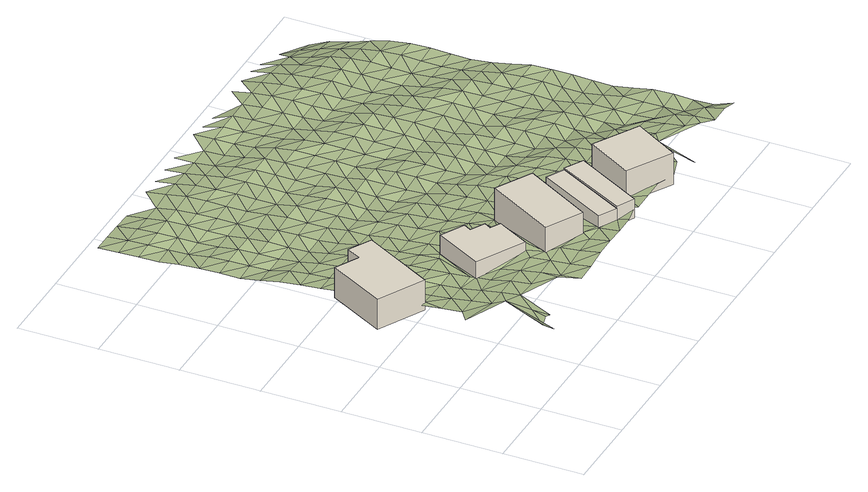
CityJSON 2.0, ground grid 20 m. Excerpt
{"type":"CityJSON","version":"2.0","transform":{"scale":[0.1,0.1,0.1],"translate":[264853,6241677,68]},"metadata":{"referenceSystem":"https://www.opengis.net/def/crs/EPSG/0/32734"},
"CityObjects":{
"building1":{"type":"Building","attributes":{"address":"64 Selbourne Road University Estate Cape Town","building":"house","building:levels":"2","footprint":{"type":"Polygon"},"plus_code":"C6X6X5XP+X8R","ground_height":78.9,"building_height":6.9,"roof_height":85.8},"geometry":[{"type":"Solid","lod":"1","boundaries":[[[[0,1,2,3]],[[1,4,5,2]],[[4,6,7,5]],[[6,8,9,7]],[[8,10,11,9]],[[10,0,3,11]],[[3,2,5,7,9,11]],[[10,8,6,4,1,0]]]]}]},
"building2":{"type":"Building","attributes":{"address":"68 Selbourne Road University Estate Cape Town","building":"house","building:levels":"1","footprint":{"type":"Polygon"},"plus_code":"C7X9X8X5+X6X","ground_height":80.1,"building_height":4.1,"roof_height":84.2},"geometry":[{"type":"Solid","lod":"1","boundaries":[[[[12,13,14,15]],[[13,16,17,14]],[[16,18,19,17]],[[18,20,21,19]],[[20,22,23,21]],[[22,24,25,23]],[[24,26,27,25]],[[26,12,15,27]],[[15,14,17,19,21,23,25,27]],[[26,24,22,20,18,16,13,12]]]]}]},
"building3":{"type":"Building","attributes":{"address":"70 Selbourne Road University Estate Cape Town","building":"house","building:levels":"2","footprint":{"type":"Polygon"},"plus_code":"C8X3X2X7+X9V","ground_height":82.2,"building_height":6.9,"roof_height":89.1},"geometry":[{"type":"Solid","lod":"1","boundaries":[[[[28,29,30,31]],[[29,32,33,30]],[[32,34,35,33]],[[34,28,31,35]],[[31,30,33,35]],[[34,32,29,28]]]]}]},
"building4":{"type":"Building","attributes":{"address":"72 Selbourne Road University Estate Cape Town","building":"house","building:levels":"1","footprint":{"type":"Polygon"},"plus_code":"C8XHX5XM+XGR","ground_height":82.5,"building_height":4.1,"roof_height":86.6},"geometry":[{"type":"Solid","lod":"1","boundaries":[[[[36,37,38,39]],[[37,40,41,38]],[[40,42,43,41]],[[42,36,39,43]],[[39,38,41,43]],[[42,40,37,36]]]]}]},
"building5":{"type":"Building","attributes":{"address":"72A Selbourne Road University Estate Cape Town","building":"house","building:levels":"1","footprint":{"type":"Polygon"},"plus_code":"C8XQXMXV+XPW","ground_height":83,"building_height":4.1,"roof_height":87.1},"geometry":[{"type":"Solid","lod":"1","boundaries":[[[[44,45,43,46,47,39]],[[45,48,49,46,43]],[[48,50,51,49]],[[50,44,39,47,51]],[[47,46,49,51]],[[50,48,45,44]]]]}]},
"building6":{"type":"Building","attributes":{"address":"74 Selbourne Road University Estate Cape Town","building":"house","building:levels":"2","footprint":{"type":"Polygon"},"plus_code":"C9X8X2X3+XPX","ground_height":84.4,"building_height":6.9,"roof_height":91.3},"geometry":[{"type":"Solid","lod":"1","boundaries":[[[[52,53,54,55]],[[53,56,57,54]],[[56,58,59,57]],[[58,52,55,59]],[[55,54,57,59]],[[58,56,53,52]]]]}]},
"terrain1":{"type":"TINRelief","geometry":[{"type":"CompositeSurface","lod":"1","boundaries":[[[60,61,62]],[[60,63,64]],[[65,64,63]],[[64,61,60]],[[66,67,68]],[[61,66,68]],[[65,69,64]],[[70,71,67]],[[66,72,67]],[[73,71,74]],[[70,67,72]],[[64,69,61]],[[74,71,70]],[[75,66,61]],[[76,72,66]],[[74,70,77]],[[75,61,69]],[[78,74,77]],[[66,75,76]],[[72,79,70]],[[79,72,76]],[[80,81,82]],[[77,70,83]],[[69,84,75]],[[78,77,83]],[[83,70,79]],[[85,74,78]],[[84,76,75]],[[86,84,69]],[[87,86,69]],[[88,89,81]],[[90,81,80]],[[83,91,78]],[[81,90,88]],[[92,79,76]],[[93,94,89]],[[95,76,84]],[[78,91,96]],[[90,80,88]],[[89,88,93]],[[92,76,95]],[[85,6,74]],[[97,83,79]],[[78,96,85]],[[98,86,87]],[[99,94,100]],[[101,84,86]],[[102,103,87]],[[104,79,92]],[[105,94,93]],[[83,97,91]],[[97,79,104]],[[99,100,106]],[[84,101,95]],[[87,103,98]],[[105,100,94]],[[101,86,98]],[[102,107,103]],[[108,96,91]],[[93,88,109]],[[95,110,92]],[[106,111,112]],[[91,97,108]],[[105,93,109]],[[113,88,6]],[[111,106,100]],[[101,110,95]],[[113,109,88]],[[98,103,114]],[[103,107,115]],[[112,116,117]],[[96,118,85]],[[96,108,119]],[[98,114,101]],[[116,112,111]],[[115,114,103]],[[120,100,105]],[[97,104,121]],[[12,104,92]],[[109,122,105]],[[96,119,118]],[[85,118,6]],[[123,117,124]],[[100,120,111]],[[108,97,121]],[[125,110,101]],[[124,117,116]],[[120,105,122]],[[126,113,6]],[[127,92,110]],[[109,113,126]],[[128,115,107]],[[125,101,114]],[[119,108,121]],[[126,6,118]],[[123,129,130]],[[131,116,111]],[[123,124,132]],[[121,104,12]],[[133,122,109]],[[131,111,120]],[[118,119,134]],[[114,115,135]],[[127,110,125]],[[123,132,129]],[[109,126,133]],[[136,115,128]],[[137,130,138]],[[114,139,125]],[[119,121,134]],[[116,140,124]],[[116,131,141]],[[136,135,115]],[[137,138,142]],[[120,122,143]],[[130,129,138]],[[122,133,144]],[[139,114,135]],[[132,124,140]],[[127,125,139]],[[118,145,126]],[[116,141,140]],[[118,134,146]],[[121,12,134]],[[143,122,144]],[[142,147,148]],[[131,120,149]],[[136,128,150]],[[118,146,145]],[[129,132,151]],[[133,126,152]],[[138,147,142]],[[141,131,149]],[[149,120,143]],[[132,140,151]],[[127,139,153]],[[154,148,155]],[[144,133,152]],[[136,156,135]],[[134,12,157]],[[152,126,145]],[[157,146,134]],[[147,155,148]],[[150,156,136]],[[139,135,158]],[[159,138,129]],[[129,151,160]],[[161,157,12]],[[161,12,162]],[[140,141,163]],[[149,164,141]],[[159,147,138]],[[165,143,144]],[[155,166,154]],[[129,160,159]],[[152,167,144]],[[168,127,153]],[[145,146,169]],[[158,135,156]],[[141,164,163]],[[170,146,157]],[[151,140,171]],[[165,144,167]],[[147,172,155]],[[173,149,143]],[[146,170,169]],[[162,174,175]],[[171,160,151]],[[176,152,145]],[[156,150,177]],[[161,162,178]],[[171,140,163]],[[172,147,159]],[[179,175,174]],[[29,153,139]],[[180,157,161]],[[173,143,165]],[[181,168,179]],[[182,164,149]],[[176,145,169]],[[150,183,177]],[[178,162,175]],[[156,177,158]],[[155,184,166]],[[185,167,152]],[[157,180,170]],[[155,172,186]],[[180,161,178]],[[160,187,159]],[[188,160,171]],[[149,173,182]],[[164,189,163]],[[155,186,184]],[[152,176,185]],[[190,175,179]],[[153,29,168]],[[191,165,167]],[[190,179,168]],[[160,188,187]],[[158,177,192]],[[172,159,193]],[[194,169,170]],[[164,182,189]],[[180,195,170]],[[192,196,158]],[[197,171,163]],[[173,165,191]],[[178,175,198]],[[191,167,185]],[[193,186,172]],[[176,169,194]],[[159,187,193]],[[170,195,194]],[[177,183,199]],[[171,197,188]],[[178,198,180]],[[197,163,189]],[[190,198,175]],[[192,177,199]],[[182,173,200]],[[190,168,29]],[[201,199,183]],[[184,186,202]],[[185,176,203]],[[173,191,200]],[[187,188,204]],[[205,195,180]],[[186,193,202]],[[176,194,203]],[[158,196,206]],[[188,197,204]],[[205,180,198]],[[196,192,207]],[[189,182,208]],[[198,190,29]],[[200,209,182]],[[191,185,210]],[[184,202,211]],[[203,212,185]],[[213,193,187]],[[197,189,208]],[[195,214,194]],[[187,204,215]],[[182,209,208]],[[195,205,216]],[[210,200,191]],[[210,185,212]],[[201,217,199]],[[214,203,194]],[[187,215,213]],[[195,216,214]],[[218,198,29]],[[202,193,219]],[[198,218,205]],[[207,206,196]],[[206,220,158]],[[204,197,221]],[[208,222,197]],[[223,218,29]],[[219,211,202]],[[200,224,209]],[[193,213,219]],[[200,210,225]],[[221,215,204]],[[212,203,226]],[[221,197,222]],[[203,214,227]],[[37,207,192]],[[216,205,228]],[[220,223,29]],[[200,225,224]],[[205,218,229]],[[230,208,209]],[[203,227,226]],[[210,212,231]],[[205,229,228]],[[230,222,208]],[[213,215,232]],[[214,216,233]],[[209,224,230]],[[234,215,221]],[[235,236,217]],[[225,210,231]],[[218,223,237]],[[231,212,226]],[[227,214,233]],[[238,223,220]],[[215,234,232]],[[216,228,233]],[[37,206,207]],[[239,219,213]],[[237,229,218]],[[237,223,238]],[[240,221,222]],[[224,225,241]],[[235,242,236]],[[222,230,243]],[[232,239,213]],[[225,231,241]],[[206,37,220]],[[244,217,236]],[[221,240,234]],[[226,227,245]],[[246,228,229]],[[240,222,243]],[[233,247,227]],[[229,237,246]],[[224,248,230]],[[219,239,249]],[[224,241,250]],[[227,247,245]],[[238,220,251]],[[234,252,232]],[[253,231,226]],[[220,37,254]],[[228,255,233]],[[234,240,252]],[[224,250,248]],[[246,256,228]],[[236,242,257]],[[243,230,258]],[[259,237,238]],[[220,254,251]],[[253,226,245]],[[241,231,260]],[[233,255,247]],[[217,244,261]],[[228,256,255]],[[239,232,262]],[[252,263,232]],[[230,248,258]],[[259,238,251]],[[240,243,264]],[[260,250,241]],[[265,246,237]],[[260,231,253]],[[249,239,262]],[[266,245,247]],[[262,232,263]],[[37,267,254]],[[53,244,236]],[[264,252,240]],[[264,243,258]],[[255,266,247]],[[237,259,265]],[[268,236,257]],[[248,250,269]],[[270,256,246]],[[267,37,44]],[[271,251,254]],[[250,260,269]],[[253,245,272]],[[266,273,245]],[[246,265,270]],[[263,252,274]],[[256,275,255]],[[44,276,267]],[[252,264,277]],[[271,254,267]],[[278,258,248]],[[259,251,279]],[[272,245,273]],[[248,269,280]],[[276,44,261]],[[281,260,253]],[[252,277,274]],[[256,270,275]],[[53,261,244]],[[262,263,282]],[[283,266,255]],[[265,259,279]],[[248,280,278]],[[271,279,251]],[[264,258,284]],[[276,285,267]],[[281,253,272]],[[282,286,262]],[[269,260,287]],[[276,261,285]],[[282,263,274]],[[283,255,275]],[[277,264,284]],[[288,273,266]],[[270,265,289]],[[284,258,278]],[[287,280,269]],[[267,290,271]],[[260,281,287]],[[279,289,265]],[[261,53,285]],[[266,283,288]],[[285,290,267]],[[291,272,273]],[[270,292,275]],[[274,277,293]],[[271,294,279]],[[284,295,277]],[[289,292,270]],[[280,296,278]],[[297,280,287]],[[291,273,288]],[[294,271,290]],[[281,272,298]],[[283,275,299]],[[285,53,300]],[[277,295,293]],[[282,274,301]],[[279,302,289]],[[280,297,296]],[[292,299,275]],[[303,284,278]],[[298,272,291]],[[294,302,279]],[[304,268,305]],[[300,53,306]],[[307,282,301]],[[308,287,281]],[[288,283,309]],[[290,285,310]],[[301,274,293]],[[284,303,295]],[[303,278,296]],[[299,309,283]],[[311,306,53]],[[287,308,297]],[[292,289,312]],[[290,310,294]],[[268,304,311]],[[308,281,298]],[[289,302,313]],[[285,300,310]],[[288,314,291]],[[315,293,295]],[[309,314,288]],[[289,313,312]],[[297,316,296]],[[299,292,317]],[[318,302,294]],[[303,315,295]],[[298,291,319]],[[308,316,297]],[[318,294,310]],[[306,320,300]],[[314,319,291]],[[292,312,317]],[[321,301,293]],[[309,299,322]],[[323,304,305]],[[311,324,306]],[[315,325,293]],[[303,296,326]],[[308,298,327]],[[313,302,328]],[[329,296,316]],[[302,318,330]],[[306,324,320]],[[301,321,331]],[[300,332,310]],[[321,293,325]],[[319,327,298]],[[299,317,322]],[[323,311,304]],[[314,309,333]],[[326,296,329]],[[302,330,328]],[[334,315,303]],[[316,308,335]],[[312,313,336]],[[300,320,332]],[[314,333,319]],[[318,310,337]],[[338,339,323]],[[309,322,333]],[[327,335,308]],[[334,303,326]],[[313,328,336]],[[311,340,324]],[[341,325,315]],[[329,316,342]],[[317,312,343]],[[330,318,337]],[[311,323,344]],[[337,310,332]],[[345,327,319]],[[335,342,316]],[[320,324,346]],[[340,311,344]],[[315,334,341]],[[345,319,333]],[[312,336,343]],[[321,325,347]],[[326,329,348]],[[322,317,349]],[[350,328,330]],[[344,323,339]],[[342,348,329]],[[324,340,346]],[[330,337,350]],[[335,327,351]],[[332,320,352]],[[347,325,341]],[[327,345,353]],[[317,343,349]],[[334,326,354]],[[322,355,333]],[[356,336,328]],[[335,351,342]],[[327,353,351]],[[348,354,326]],[[320,346,352]],[[328,350,356]],[[357,337,332]],[[358,340,344]],[[344,339,358]],[[359,321,347]],[[322,349,355]],[[341,334,360]],[[345,333,361]],[[362,343,336]],[[354,360,334]],[[357,332,352]],[[356,363,336]],[[342,364,348]],[[353,345,361]],[[365,350,337]],[[342,351,366]],[[361,333,355]],[[347,341,367]],[[340,368,346]],[[336,363,362]],[[340,358,369]],[[370,349,343]],[[342,366,364]],[[360,367,341]],[[365,337,357]],[[358,339,371]],[[354,348,372]],[[373,356,350]],[[340,369,368]],[[359,347,374]],[[353,375,351]],[[346,376,352]],[[361,377,353]],[[343,362,370]],[[354,372,360]],[[355,349,378]],[[348,364,372]],[[367,374,347]],[[373,350,365]],[[375,366,351]],[[379,363,356]],[[380,371,339]],[[353,377,375]],[[346,368,376]],[[357,352,381]],[[369,358,382]],[[349,370,378]],[[383,367,360]],[[384,361,355]],[[356,373,379]],[[358,371,382]],[[364,366,385]],[[363,386,362]],[[383,360,372]],[[381,352,376]],[[387,365,357]],[[369,388,368]],[[366,375,385]],[[384,355,378]],[[389,377,361]],[[363,379,386]],[[382,388,369]],[[374,367,390]],[[362,391,370]],[[373,365,387]],[[367,383,392]],[[387,357,381]],[[364,393,372]],[[364,385,394]],[[361,384,389]],[[374,390,395]],[[375,377,396]],[[376,368,397]],[[380,398,371]],[[367,392,390]],[[362,386,391]],[[388,399,368]],[[378,370,400]],[[379,373,401]],[[402,382,371]],[[364,394,393]],[[383,372,403]],[[377,389,396]],[[373,387,401]],[[368,399,397]],[[398,380,404]],[[384,378,400]],[[385,375,405]],[[382,402,388]],[[406,381,376]],[[370,391,400]],[[402,371,398]],[[392,383,403]],[[403,372,393]],[[405,394,385]],[[386,379,407]],[[375,396,405]],[[401,408,379]],[[406,376,397]],[[389,384,409]],[[410,399,388]],[[387,381,411]],[[384,400,409]],[[379,408,407]],[[410,388,402]],[[392,412,390]],[[391,386,413]],[[411,401,387]],[[414,398,404]],[[403,415,392]],[[406,411,381]],[[393,394,416]],[[417,394,405]],[[412,418,390]],[[389,419,396]],[[420,397,399]],[[392,415,412]],[[409,421,389]],[[386,407,413]],[[399,410,422]],[[404,423,414]],[[391,424,400]],[[425,408,401]],[[402,398,426]],[[394,417,416]],[[427,403,393]],[[397,420,406]],[[389,421,419]],[[399,422,420]],[[425,401,411]],[[428,405,396]],[[424,409,400]],[[391,413,424]],[[414,426,398]],[[429,407,408]],[[410,402,430]],[[427,393,416]],[[405,428,417]],[[431,415,403]],[[428,396,419]],[[429,408,425]],[[432,411,406]],[[422,410,430]],[[420,433,406]],[[430,402,426]],[[409,434,421]],[[435,413,407]],[[414,423,436]],[[403,427,431]],[[409,424,437]],[[412,415,438]],[[432,406,433]],[[429,435,407]],[[416,417,439]],[[440,425,411]],[[420,422,441]],[[428,442,417]],[[409,437,434]],[[419,421,443]],[[415,431,438]],[[422,430,441]],[[427,416,439]],[[413,444,424]],[[445,426,414]],[[417,442,439]],[[435,446,413]],[[432,440,411]],[[436,447,414]],[[419,443,428]],[[429,425,448]],[[421,434,443]],[[437,424,444]],[[433,420,449]],[[412,438,450]],[[413,446,444]],[[420,441,451]],[[445,414,447]],[[431,427,452]],[[429,448,435]],[[453,430,426]],[[440,448,425]],[[454,442,428]],[[427,439,452]],[[420,451,449]],[[434,437,455]],[[432,433,456]],[[454,428,443]],[[453,426,445]],[[457,446,435]],[[441,430,458]],[[437,444,455]],[[431,459,438]],[[452,460,431]],[[457,435,448]],[[456,433,449]],[[442,461,439]],[[440,432,462]],[[451,441,458]],[[442,454,463]],[[458,430,453]],[[443,434,464]],[[431,460,459]],[[434,455,465]],[[461,452,439]],[[444,446,466]],[[442,463,461]],[[446,457,467]],[[462,432,456]],[[443,464,454]],[[468,448,440]],[[434,465,464]],[[449,451,469]],[[470,438,459]],[[446,467,466]],[[458,471,451]],[[455,444,472]],[[448,468,457]],[[468,440,462]],[[452,473,460]],[[452,461,474]],[[451,471,469]],[[472,465,455]],[[463,454,475]],[[476,456,449]],[[472,444,466]],[[454,464,477]],[[452,474,473]],[[459,460,478]],[[467,457,479]],[[454,477,475]],[[457,468,480]],[[476,449,469]],[[463,481,461]],[[482,462,456]],[[459,478,470]],[[483,464,465]],[[460,473,478]],[[484,465,472]],[[457,480,479]],[[474,461,481]],[[467,485,466]],[[463,475,481]],[[482,456,476]],[[483,477,464]],[[468,462,486]],[[465,484,483]],[[467,479,485]],[[473,474,487]],[[488,472,466]],[[486,480,468]],[[486,462,482]],[[489,475,477]],[[474,481,487]],[[472,488,484]],[[483,489,477]],[[488,466,485]],[[490,479,480]],[[478,473,491]],[[473,487,492]],[[480,486,490]],[[481,475,493]],[[484,494,483]],[[489,495,475]],[[478,491,496]],[[473,492,491]],[[488,494,484]],[[485,479,497]],[[475,495,493]],[[490,498,479]],[[487,481,499]],[[500,489,483]],[[488,485,497]],[[483,494,501]],[[479,498,497]],[[499,492,487]],[[499,481,493]],[[500,483,501]],[[502,495,489]],[[488,503,494]],[[488,497,503]],[[491,492,504]],[[505,492,499]],[[489,500,502]],[[495,506,493]],[[501,494,507]],[[504,508,491]],[[492,505,504]],[[503,507,494]],[[495,502,506]],[[509,499,493]],[[500,501,510]],[[507,510,501]],[[499,509,505]],[[509,493,506]],[[502,500,511]],[[510,511,500]],[[505,512,504]],[[509,512,505]],[[506,502,513]],[[511,514,502]],[[509,506,513]],[[504,512,515]],[[502,514,513]],[[516,504,515]],[[509,517,512]],[[509,513,517]],[[515,512,518]],[[517,518,512]],[[516,515,519]],[[518,519,515]]]}]}
},
"vertices":[
[83,550,98],[6,408,98],[6,408,178],[83,550,178],[123,345,98],[123,345,178],[220,523,98],[220,523,178],[163,554,98],[163,554,178],[143,518,98],[143,518,178],
[325,403,112],[260,284,112],[260,284,162],[325,403,162],[381,219,112],[381,219,162],[426,301,112],[426,301,162],[400,315,112],[400,315,162],[410,332,112],[410,332,162],[374,352,112],[374,352,162],[385,371,112],[385,371,162],
[574,292,125],[483,343,125],[483,343,211],[574,292,211],[386,171,125],[386,171,211],[477,121,125],[477,121,211],
[651,250,134],[606,274,134],[606,274,186],[651,250,186],[513,100,134],[513,100,186],[558,76,134],[558,76,186],
[651,250,141],[558,76,141],[558,76,191],[651,250,191],[603,53,141],[603,53,191],[697,224,141],[697,224,191],
[820,143,148],[708,208,148],[708,208,233],[820,143,233],[641,93,148],[641,93,233],[752,28,148],[752,28,233],
[108,46,151],[172,170,142],[90,11,160],[143,57,149],[158,96,147],[154,51,149],[158,196,136],[108,246,129],[73,221,136],[208,149,143],[158,296,121],[108,296,124],[158,246,129],[108,346,119],[123,345,119],[208,196,136],[208,246,127],[158,346,115],[158,396,112],[208,296,119],[143,518,104],[108,546,100],[83,550,99],[208,346,114],[258,196,137],[208,496,104],[258,146,143],[299,99,150],[163,554,99],[108,596,94],[158,546,99],[208,396,112],[260,284,120],[158,596,93],[108,646,89],[258,246,126],[208,446,108],[258,346,115],[308,146,144],[108,696,84],[158,696,83],[308,196,135],[308,46,156],[308,96,150],[258,296,120],[158,646,89],[108,746,74],[358,46,158],[258,396,112],[208,596,93],[308,246,125],[158,746,70],[108,796,65],[208,546,98],[358,146,147],[358,96,151],[158,796,68],[108,846,65],[258,496,103],[258,446,109],[208,696,78],[308,396,112],[208,646,88],[108,896,64],[158,846,68],[358,196,141],[258,546,97],[381,219,141],[408,46,166],[158,946,58],[108,946,60],[208,746,71],[158,896,65],[258,596,93],[308,446,107],[408,146,151],[408,96,157],[108,996,53],[158,996,56],[386,171,147],[208,846,69],[208,796,71],[108,1046,53],[258,696,74],[258,646,84],[308,546,96],[308,496,101],[158,1046,55],[108,1096,51],[258,746,73],[458,46,167],[208,896,62],[308,596,91],[408,246,144],[108,1146,49],[158,1096,53],[458,96,158],[358,446,106],[477,121,158],[208,996,58],[208,946,59],[358,396,112],[385,371,115],[258,846,69],[258,796,73],[308,696,76],[158,1146,48],[308,646,81],[426,301,138],[358,546,96],[358,496,100],[258,896,62],[208,1046,57],[308,746,76],[374,352,116],[408,346,123],[358,596,87],[508,96,158],[408,396,115],[410,332,123],[408,446,110],[400,315,138],[308,796,75],[508,46,164],[208,1146,46],[358,646,87],[208,1096,54],[258,996,61],[258,946,61],[308,846,66],[458,346,125],[358,696,79],[513,100,158],[258,1046,59],[408,546,100],[408,496,104],[508,146,151],[308,896,64],[458,396,116],[558,76,158],[358,746,79],[558,46,165],[258,1096,52],[408,596,94],[308,946,64],[458,446,109],[558,246,140],[558,196,145],[358,846,73],[358,796,79],[408,696,82],[258,1146,45],[408,646,84],[308,1046,59],[458,546,100],[308,996,63],[458,496,104],[603,53,168],[508,396,116],[308,1096,50],[574,292,134],[358,946,67],[358,896,67],[508,346,122],[408,796,80],[408,746,82],[458,646,84],[458,596,91],[508,496,106],[508,446,110],[408,846,70],[458,696,85],[358,1046,65],[508,546,99],[358,996,67],[609,46,168],[641,93,162],[558,396,117],[558,346,124],[358,1096,57],[408,946,70],[458,746,85],[659,46,169],[408,896,70],[659,146,154],[508,646,87],[558,446,113],[508,596,88],[458,846,72],[358,1146,49],[458,796,77],[609,346,128],[408,996,69],[508,696,88],[609,296,134],[558,546,94],[558,496,107],[709,46,172],[458,896,73],[609,396,120],[508,746,84],[697,224,142],[408,1096,55],[408,1046,65],[458,946,73],[609,446,114],[558,596,90],[659,296,134],[752,28,173],[508,796,75],[609,496,103],[659,346,128],[558,696,90],[558,646,91],[458,1046,62],[609,546,93],[659,246,141],[458,996,71],[508,896,76],[659,396,122],[508,846,75],[558,746,80],[458,1096,54],[609,596,94],[508,946,75],[709,246,142],[408,1146,48],[558,796,78],[609,646,94],[659,446,113],[709,296,135],[609,696,88],[659,496,98],[508,1046,58],[709,346,129],[508,996,69],[558,896,79],[558,846,79],[609,746,80],[659,546,96],[759,246,142],[508,1096,52],[709,396,122],[558,946,76],[809,96,165],[809,46,170],[759,196,149],[458,1146,49],[609,796,81],[659,596,98],[759,296,137],[820,143,161],[709,496,99],[709,446,104],[659,646,95],[558,996,65],[609,846,82],[709,546,101],[759,346,130],[659,696,84],[809,246,145],[558,1096,54],[709,596,100],[859,96,165],[809,196,154],[558,1046,56],[609,946,74],[659,746,83],[759,446,103],[609,896,81],[759,396,113],[508,1146,51],[809,296,138],[709,646,89],[609,996,62],[659,796,84],[759,496,104],[809,346,123],[816,5,176],[880,125,161],[859,196,155],[609,1046,57],[659,846,84],[759,546,104],[859,146,161],[709,696,86],[859,246,146],[609,1096,56],[659,896,80],[759,596,97],[809,396,106],[709,796,88],[859,296,134],[709,746,87],[659,946,68],[759,646,88],[809,446,107],[859,346,112],[909,146,159],[609,1146,54],[659,996,62],[759,696,90],[809,546,103],[809,496,108],[709,896,76],[859,396,110],[709,846,86],[659,1046,59],[909,246,141],[909,196,152],[809,596,92],[959,96,163],[709,946,66],[859,446,111],[659,1096,58],[759,796,90],[909,296,117],[759,746,91],[809,646,92],[859,496,109],[984,70,164],[909,346,113],[959,146,156],[709,996,62],[809,696,94],[759,846,82],[859,546,97],[909,396,115],[959,196,147],[809,746,93],[709,1096,58],[859,596,95],[709,1046,62],[759,946,66],[759,896,71],[659,1146,44],[809,796,89],[959,296,117],[1009,96,160],[959,246,122],[859,646,96],[909,446,113],[1009,146,150],[759,996,65],[1009,46,164],[809,846,77],[959,346,118],[909,546,98],[909,496,102],[859,696,97],[1009,196,126],[959,396,117],[759,1096,60],[909,596,99],[1059,96,153],[759,1046,65],[809,946,68],[809,896,69],[709,1146,37],[859,796,84],[1009,296,122],[859,746,94],[1009,246,121],[1059,46,165],[909,646,100],[959,446,107],[1059,146,129],[809,996,68],[859,846,73],[959,496,101],[1059,196,126],[809,1046,66],[1009,396,112],[1009,346,121],[909,746,91],[959,546,102],[1109,46,150],[909,696,99],[809,1096,61],[859,946,71],[1009,446,104],[1059,246,126],[859,896,70],[909,796,79],[959,646,102],[1109,146,130],[959,596,103],[1109,96,132],[1009,496,105],[1059,346,116],[809,1146,51],[1059,296,126],[859,996,70],[1109,196,131],[909,846,73],[959,696,96],[1059,396,108],[1009,546,106],[1109,246,129],[859,1096,59],[859,1046,67],[909,946,75],[1059,446,109],[909,896,73],[959,796,76],[959,746,85],[1009,646,102],[1009,596,106],[1059,496,110],[1109,346,111],[859,1146,49],[1109,296,120],[1009,696,90],[909,1046,65],[909,996,71],[959,896,77],[1109,396,112],[959,846,76],[909,1096,54],[1059,596,106],[1059,546,110],[959,946,76],[1109,446,113],[1009,796,78],[1009,746,82],[1059,646,95],[1109,496,113],[959,996,71],[1059,696,85],[1009,846,79],[1109,546,111],[959,1096,47],[959,1046,60],[1009,946,76],[1059,746,81],[1009,896,80],[909,1146,44],[1109,646,90],[1109,596,100],[1009,996,67],[1059,846,83],[1059,796,82],[1059,896,80],[1109,696,84],[1009,1096,38],[1009,1046,51],[1059,946,72],[1109,746,84],[959,1146,33],[1059,996,57],[1109,796,86],[1109,846,84],[1059,1046,43],[1109,946,63],[1109,896,77],[1059,1096,25],[1059,1146,1],[1109,996,47],[1109,1046,34],[1109,1096,10]
]}
